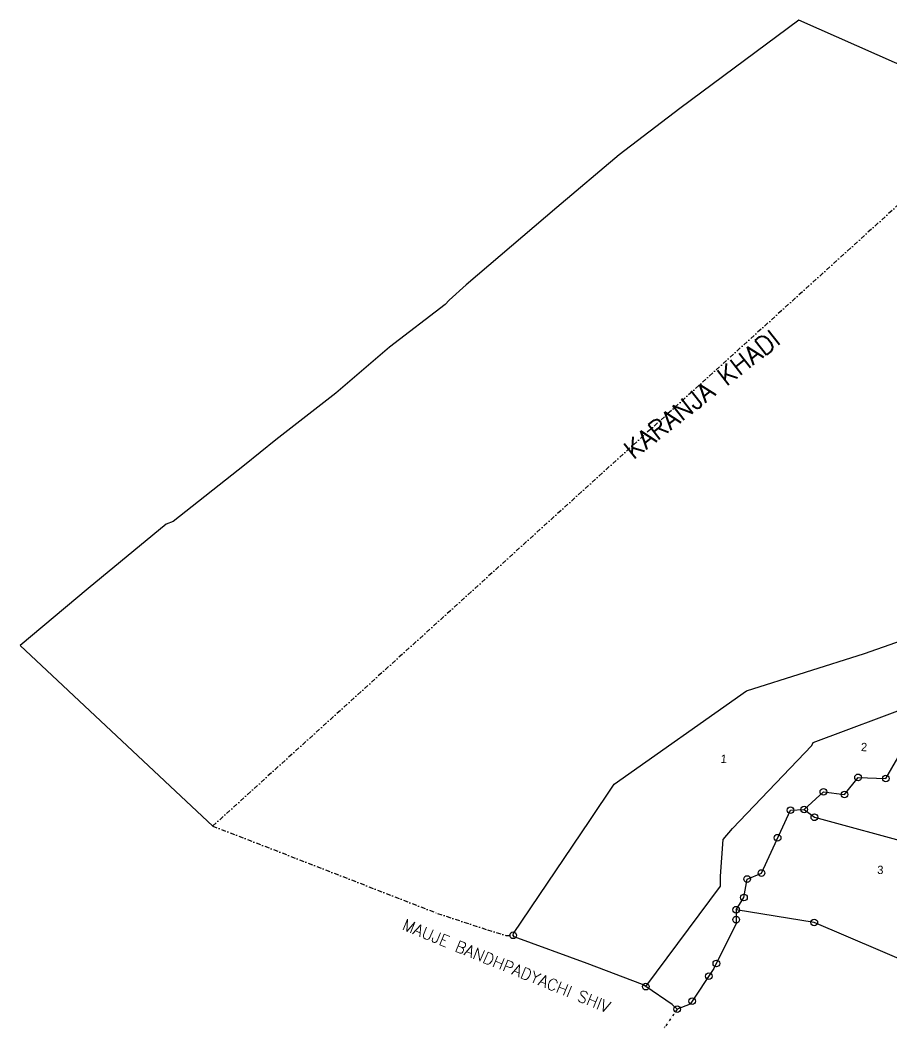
# Model space of a CAD drawing. Header units: metres. Extents: x 288408 to 291188, y 2087559 to 2088872.
# Drawn here: x 288408 to 289354, y 2087673 to 2088767 of the extents above; entities that cross this region are included whole.
import ezdxf
from ezdxf.enums import TextEntityAlignment as Align

# ---------------------------------------------------------------- set-up
doc = ezdxf.new("R2010")
doc.units = ezdxf.units.M
doc.header["$LTSCALE"] = 10
doc.header["$MEASUREMENT"] = 0
doc.linetypes.add('DASHDOT', pattern=[1, 0.5, -0.25, 0, -0.25])
doc.linetypes.add('DIVIDE', pattern=[1.25, 0.5, -0.25, 0, -0.25, 0, -0.25])
for name, color, linetype in [('OFF', 1, 'Continuous'), ('POLY_PARCEL', 6, 'Continuous'), ('POLY_WATER', 4, 'Continuous'), ('TEXT_MAPIN', 7, 'Continuous'), ('TEXT_MAPOUT', 7, 'Continuous'), ('TEXT_PARCEL', 7, 'Continuous'), ('V_BOUND_LINE', 7, 'Continuous'), ('V_BOUND_STREAM_LINE', 7, 'DASHDOT'), ('V_DIVIDE_LINE', 7, 'DIVIDE')]:
    doc.layers.add(name, color=color, linetype=linetype)
doc.styles.get("Standard").update_dxf_attribs({"font": 'simplex.shx'})
doc.styles.add('TEXT_MAP', font='')
doc.styles.get('TEXT_MAP').set_extended_font_data('Kruti Dev 050')

msp = doc.modelspace()

# ---------------------------------------------------------------- linework, layer by layer
for centre in [(289317.1, 2087944.9), (289317.1, 2087944.9), (289317.1, 2087944.9), (289317.1, 2087944.9), (289317.1, 2087944.9), (289317.1, 2087944.9), (289317.1, 2087944.9), (289347.3, 2087943.7), (289347.3, 2087943.7), (289347.3, 2087943.7), (289347.3, 2087943.7), (289347.3, 2087943.7), (289347.3, 2087943.7), (289347.3, 2087943.7), (289279.5, 2087929.1), (289279.5, 2087929.1), (289279.5, 2087929.1), (289279.5, 2087929.1), (289279.5, 2087929.1), (289279.5, 2087929.1), (289279.5, 2087929.1), (289302.4, 2087926.4), (289302.4, 2087926.4), (289302.4, 2087926.4), (289302.4, 2087926.4), (289302.4, 2087926.4), (289302.4, 2087926.4), (289302.4, 2087926.4), (289243.8, 2087909.4), (289243.8, 2087909.4), (289243.8, 2087909.4), (289243.8, 2087909.4), (289243.8, 2087909.4), (289243.8, 2087909.4), (289243.8, 2087909.4), (289258.7, 2087910.1), (289258.7, 2087910.1), (289258.7, 2087910.1), (289258.7, 2087910.1), (289258.7, 2087910.1), (289258.7, 2087910.1), (289258.7, 2087910.1), (289269.7, 2087901.6), (289269.7, 2087901.6), (289269.7, 2087901.6), (289269.7, 2087901.6), (289269.7, 2087901.6), (289269.7, 2087901.6), (289269.7, 2087901.6), (289229.8, 2087879.4), (289229.8, 2087879.4), (289229.8, 2087879.4), (289229.8, 2087879.4), (289229.8, 2087879.4), (289229.8, 2087879.4), (289229.8, 2087879.4), (289196.8, 2087834.6), (289196.8, 2087834.6), (289196.8, 2087834.6), (289196.8, 2087834.6), (289196.8, 2087834.6), (289196.8, 2087834.6), (289196.8, 2087834.6), (289212.3, 2087841.1), (289212.3, 2087841.1), (289212.3, 2087841.1), (289212.3, 2087841.1), (289212.3, 2087841.1), (289212.3, 2087841.1), (289212.3, 2087841.1), (289193.3, 2087814.6), (289193.3, 2087814.6), (289193.3, 2087814.6), (289193.3, 2087814.6), (289193.3, 2087814.6), (289193.3, 2087814.6), (289193.3, 2087814.6), (289184.9, 2087801.3), (289184.8, 2087790.5), (289269.6, 2087787.5), (288942.7, 2087773.5), (288942.7, 2087773.5), (288942.7, 2087773.5), (288942.7, 2087773.5), (288942.7, 2087773.5), (288942.7, 2087773.5), (288942.7, 2087773.5), (289163.3, 2087742.9), (289155.1, 2087729.2), (289086.7, 2087717.8), (289086.7, 2087717.8), (289086.7, 2087717.8), (289086.7, 2087717.8), (289086.7, 2087717.8), (289086.7, 2087717.8), (289086.7, 2087717.8), (289137.1, 2087702.1), (289120.8, 2087693.4), (289120.8, 2087693.4), (289120.8, 2087693.4), (289120.8, 2087693.4), (289120.8, 2087693.4), (289120.8, 2087693.4), (289120.8, 2087693.4)]:
    msp.add_circle(centre, 3.62)
at = {"layer": 'OFF'}
for p, q in [((289473.8, 2088668.5), (289252.7, 2088766.5)), ((288407.6, 2088088.1), (288616.6, 2087892.1))]:
    msp.add_line(p, q, dxfattribs=at)
at = {"layer": 'POLY_PARCEL'}
for p, q in [((289268.3, 2087982.8), (289415.7, 2088037.6)), ((289180.9, 2087889.3), (289267.1, 2087979.4)), ((289267.1, 2087979.4), (289268.3, 2087982.8)), ((289347.3, 2087943.7), (289360.4, 2087966.1)), ((289302.4, 2087926.4), (289317.1, 2087944.9)), ((289317.1, 2087944.9), (289347.3, 2087943.7)), ((289258.7, 2087910.1), (289279.5, 2087929.1)), ((289279.5, 2087929.1), (289302.4, 2087926.4)), ((289212.3, 2087841.1), (289243.8, 2087909.4)), ((289243.8, 2087909.4), (289258.7, 2087910.1)), ((289258.7, 2087910.1), (289269.7, 2087901.6)), ((289269.7, 2087901.6), (289383.6, 2087870.8)), ((289170.6, 2087877.5), (289180.9, 2087889.3)), ((289167.7, 2087837.6), (289170.6, 2087877.5)), ((289167.8, 2087827), (289167.7, 2087837.6)), ((289193.3, 2087814.6), (289196.8, 2087834.6)), ((289196.8, 2087834.6), (289212.3, 2087841.1)), ((289086.7, 2087717.8), (289167.8, 2087827)), ((289184.9, 2087801.3), (289193.3, 2087814.6))]:
    msp.add_line(p, q, dxfattribs=at)
at = {"layer": 'POLY_WATER'}
for p, q in [((289252.7, 2088766.5), (289123.8, 2088670.6)), ((289123.8, 2088670.6), (289058, 2088620.5)), ((289058, 2088620.5), (288990, 2088563.2)), ((288990, 2088563.2), (288891.7, 2088479.3)), ((288891.7, 2088479.3), (288873.2, 2088462.8)), ((288869.1, 2088458.1), (288808.6, 2088411.6)), ((288873.2, 2088462.8), (288869.1, 2088458.1)), ((288808.6, 2088411.6), (288750.3, 2088361.7)), ((288750.3, 2088361.7), (288685.1, 2088311.2)), ((288685.1, 2088311.2), (288651.2, 2088283.6)), ((288651.2, 2088283.6), (288573.6, 2088222.7)), ((288566.2, 2088219.6), (288481.4, 2088150)), ((288573.6, 2088222.7), (288566.2, 2088219.6)), ((288481.4, 2088150), (288407.6, 2088088.1)), ((289324, 2088079.2), (289394.5, 2088104.2)), ((289196, 2088038.8), (289324, 2088079.2)), ((289052.5, 2087937.4), (289196, 2088038.8)), ((289026.1, 2087898.1), (289052.5, 2087937.4)), ((288943.3, 2087775.6), (289026.1, 2087898.1)), ((288942.7, 2087773.5), (288943.3, 2087775.6))]:
    msp.add_line(p, q, dxfattribs=at)
at = {"layer": 'V_BOUND_LINE'}
for p, q in [((289184.9, 2087801.3), (289184.8, 2087786.2)), ((289269.6, 2087787.5), (289184.9, 2087801.3)), ((289184.8, 2087786.2), (289160.5, 2087737.5)), ((289381.7, 2087739.3), (289269.6, 2087787.5)), ((288944, 2087771.8), (288942.7, 2087773.5)), ((289023.1, 2087743.1), (288944, 2087771.8)), ((289083.3, 2087720.1), (289023.1, 2087743.1)), ((289160.5, 2087737.5), (289135, 2087698.9)), ((289086.7, 2087717.8), (289083.3, 2087720.1)), ((289115.2, 2087698.6), (289086.7, 2087717.8)), ((289120.8, 2087693.4), (289115.2, 2087698.6)), ((289135, 2087698.9), (289120.8, 2087693.4))]:
    msp.add_line(p, q, dxfattribs=at)
at = {"layer": 'V_BOUND_STREAM_LINE'}
for p, q in [((289473.8, 2088668.5), (288616.6, 2087892.1)), ((288616.6, 2087892.1), (288860.6, 2087797.3)), ((288860.6, 2087797.3), (288914.8, 2087779.5)), ((288914.8, 2087779.5), (288934.7, 2087773.3)), ((288934.7, 2087773.3), (288942.7, 2087773.5))]:
    msp.add_line(p, q, dxfattribs=at)
at = {"layer": 'V_DIVIDE_LINE', "linetype": 'DIVIDE', "ltscale": 0.5}
msp.add_line((289120.8, 2087693.4), (289106.7, 2087673.1), dxfattribs=at)

# ---------------------------------------------------------------- texts
at = {"layer": 'TEXT_MAPIN'}
msp.add_text('KARANJA KHADI', height=20.019, rotation=38.2651, dxfattribs=at).set_placement((289153.9, 2088352.9), align=Align.CENTER)
at = {"layer": 'TEXT_MAPOUT'}
msp.add_text('MAUJE BANDHPADYACHI SHIV', height=12.524, rotation=337.863, dxfattribs=at).set_placement((288933.1, 2087734.6), align=Align.CENTER)
at = {"layer": 'TEXT_PARCEL', "style": 'TEXT_MAP'}
for s, p in [('2', (289323.5, 2087973.3)), ('1', (289171.2, 2087960.4)), ('3', (289341.2, 2087840))]:
    msp.add_text(s, height=9.02, rotation=357.8354, dxfattribs=at).set_placement(p, align=Align.CENTER)

doc.saveas('drawing.dxf')
